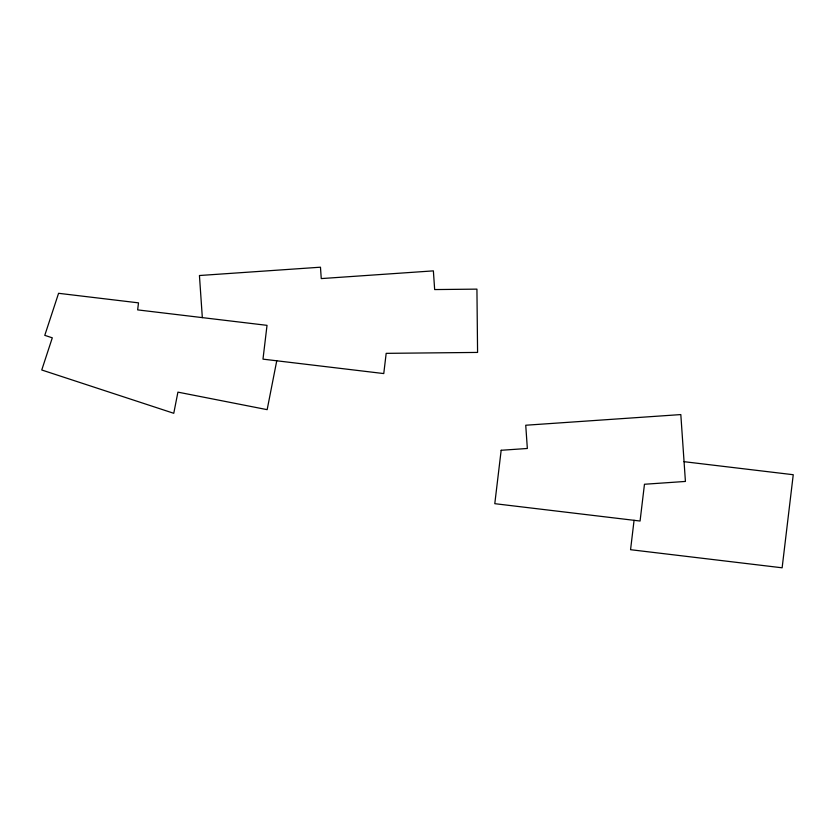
<?xml version="1.0" encoding="UTF-8"?>
<svg xmlns="http://www.w3.org/2000/svg" width="835" height="835" viewBox="0 0 835 835"><rect width="100%" height="100%" fill="white"/><g stroke="black" fill="none" stroke-linecap="round" stroke-linejoin="round"><path stroke-width="1.25" d="M634.068 520.309L630.561 549.701L782.134 567.8L793.25 474.718L684.063 461.682M276.75 360.793L267.158 409.661L177.918 392.137L173.763 413.294L41.75 369.988L52.302 337.82L44.777 335.346L58.575 293.304L138.495 302.855L137.65 309.889L267.023 325.347L262.983 359.144L383.766 373.569L386.177 353.351L477.578 352.422L476.931 289.129L434.659 289.568L433.375 270.874L321.256 278.587L320.473 267.2L199.44 275.519L202.331 317.624M501.167 450.274L494.79 503.682L640.069 521.03L644.463 484.258L685.42 481.44L680.817 414.577L525.737 425.234L527.344 448.478L501.167 450.274"/></g></svg>
